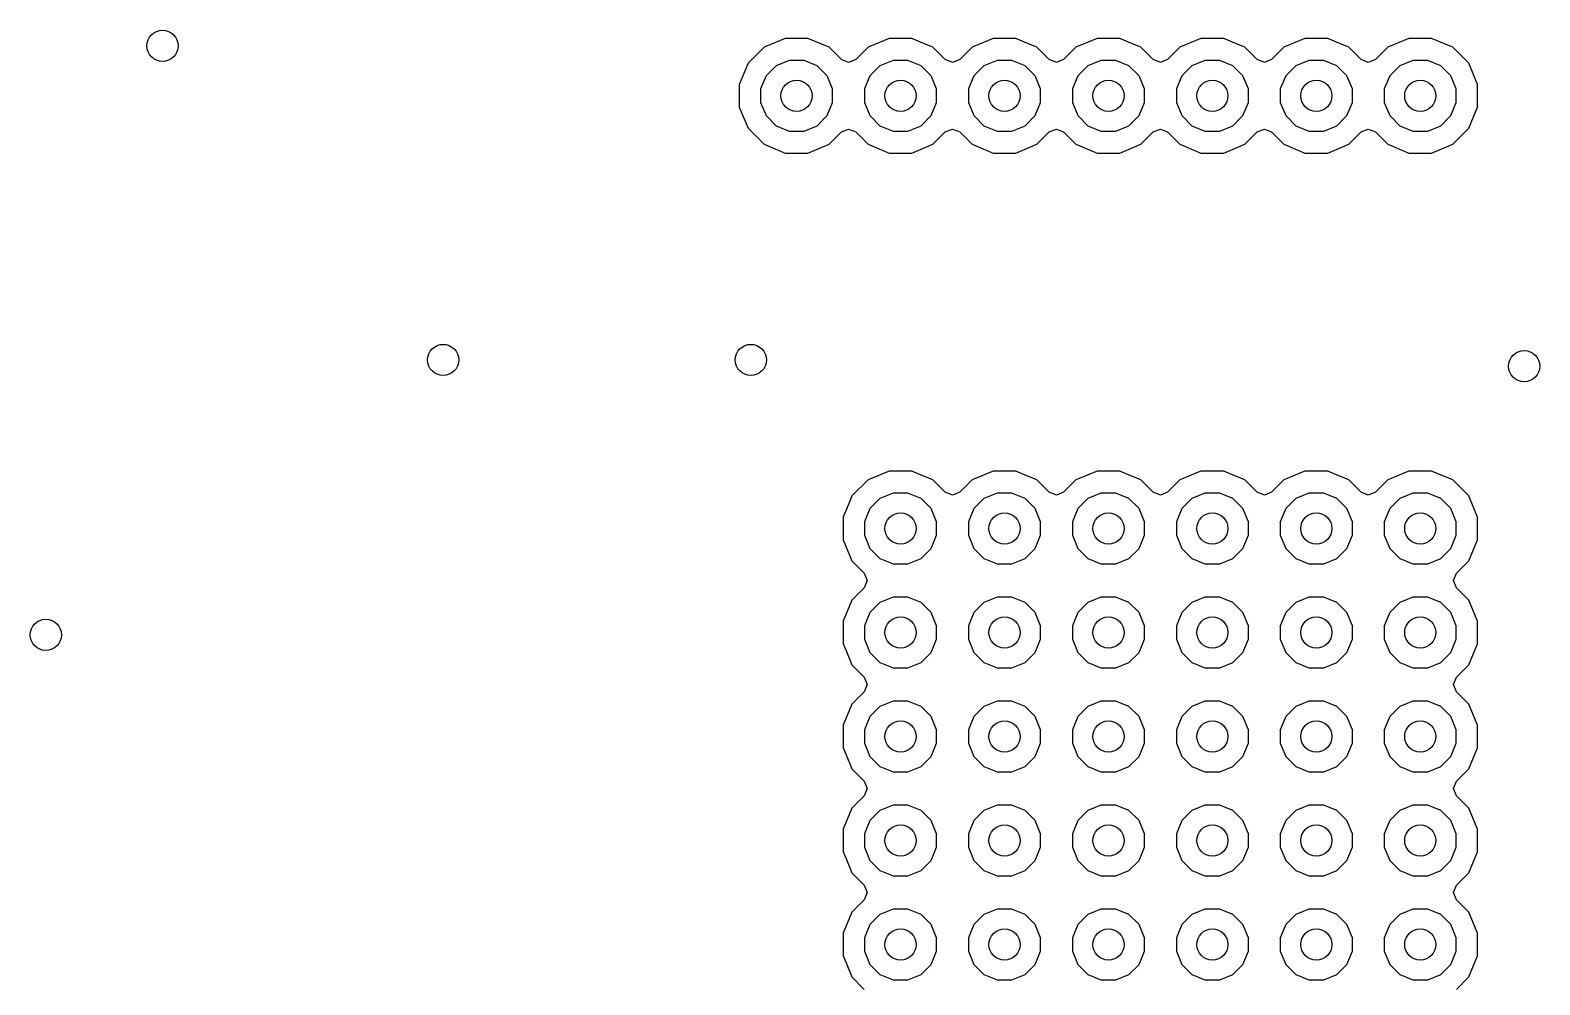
# Model space of a CAD drawing. Extents: x 114.9 to 199.6, y -137.1 to -76.7.
# Drawn here: x 127.2 to 134.46, y -110.86 to -106.27 of the extents above; entities that cross this region are included whole.
import ezdxf

# ---------------------------------------------------------------- set-up
doc = ezdxf.new("R2010")
doc.units = 0
doc.layers.add('BLACK', color=7, linetype='CONTINUOUS')

msp = doc.modelspace()

# ---------------------------------------------------------------- linework, layer by layer
at = {"layer": 'BLACK', "linetype": 'CONTINUOUS'}
for p, q in [((130.73394, -106.356444), (130.656444, -106.43394)), ((130.835198, -106.3145), (130.73394, -106.356444)), ((130.8352, -106.3145), (130.835198, -106.3145)), ((130.9448, -106.3145), (130.8352, -106.3145)), ((130.944801, -106.3145), (130.9448, -106.3145)), ((130.986744, -106.331874), (130.944801, -106.3145)), ((131.046058, -106.356443), (130.986744, -106.331874)), ((131.046059, -106.356444), (131.046058, -106.356443)), ((131.046061, -106.356445), (131.046059, -106.356444)), ((131.105352, -106.415736), (131.046061, -106.356445)), ((131.23394, -106.356444), (131.174648, -106.415736)), ((131.335198, -106.3145), (131.23394, -106.356444)), ((131.3352, -106.3145), (131.335198, -106.3145)), ((131.4448, -106.3145), (131.3352, -106.3145)), ((131.444801, -106.3145), (131.4448, -106.3145)), ((131.486744, -106.331874), (131.444801, -106.3145)), ((131.546058, -106.356443), (131.486744, -106.331874)), ((131.546059, -106.356444), (131.546058, -106.356443)), ((131.546061, -106.356445), (131.546059, -106.356444)), ((131.605352, -106.415736), (131.546061, -106.356445)), ((131.73394, -106.356444), (131.674648, -106.415736)), ((131.835198, -106.3145), (131.73394, -106.356444)), ((131.8352, -106.3145), (131.835198, -106.3145)), ((131.9448, -106.3145), (131.8352, -106.3145)), ((131.944801, -106.3145), (131.9448, -106.3145)), ((131.986744, -106.331874), (131.944801, -106.3145)), ((132.046058, -106.356443), (131.986744, -106.331874)), ((132.046059, -106.356444), (132.046058, -106.356443)), ((132.046061, -106.356445), (132.046059, -106.356444)), ((132.105352, -106.415736), (132.046061, -106.356445)), ((132.23394, -106.356444), (132.174648, -106.415736)), ((132.335198, -106.3145), (132.23394, -106.356444)), ((132.3352, -106.3145), (132.335198, -106.3145)), ((132.4448, -106.3145), (132.3352, -106.3145)), ((132.444801, -106.3145), (132.4448, -106.3145)), ((132.486744, -106.331874), (132.444801, -106.3145)), ((132.546058, -106.356443), (132.486744, -106.331874)), ((132.546059, -106.356444), (132.546058, -106.356443)), ((132.546061, -106.356445), (132.546059, -106.356444)), ((132.605352, -106.415736), (132.546061, -106.356445)), ((132.73394, -106.356444), (132.674648, -106.415736)), ((132.835198, -106.3145), (132.73394, -106.356444)), ((132.8352, -106.3145), (132.835198, -106.3145)), ((132.9448, -106.3145), (132.8352, -106.3145)), ((132.944801, -106.3145), (132.9448, -106.3145)), ((132.986744, -106.331874), (132.944801, -106.3145)), ((133.046058, -106.356443), (132.986744, -106.331874)), ((133.046059, -106.356444), (133.046058, -106.356443)), ((133.046061, -106.356445), (133.046059, -106.356444)), ((133.105352, -106.415736), (133.046061, -106.356445)), ((133.23394, -106.356444), (133.174648, -106.415736)), ((133.335198, -106.3145), (133.23394, -106.356444)), ((133.3352, -106.3145), (133.335198, -106.3145)), ((133.4448, -106.3145), (133.3352, -106.3145)), ((133.444801, -106.3145), (133.4448, -106.3145)), ((133.486744, -106.331874), (133.444801, -106.3145)), ((133.546058, -106.356443), (133.486744, -106.331874)), ((133.546059, -106.356444), (133.546058, -106.356443)), ((133.546061, -106.356445), (133.546059, -106.356444)), ((133.605352, -106.415736), (133.546061, -106.356445)), ((133.73394, -106.356444), (133.674648, -106.415736)), ((133.835198, -106.3145), (133.73394, -106.356444)), ((133.8352, -106.3145), (133.835198, -106.3145)), ((133.9448, -106.3145), (133.8352, -106.3145)), ((133.944801, -106.3145), (133.9448, -106.3145)), ((133.986744, -106.331874), (133.944801, -106.3145)), ((134.046058, -106.356443), (133.986744, -106.331874)), ((134.046059, -106.356444), (134.046058, -106.356443)), ((134.046061, -106.356445), (134.046059, -106.356444)), ((134.123555, -106.433939), (134.046061, -106.356445)), ((130.656444, -106.43394), (130.6145, -106.535198)), ((130.744493, -106.492775), (130.792775, -106.444493)), ((130.792775, -106.444493), (130.855859, -106.418363)), ((130.855859, -106.418363), (130.924141, -106.418363)), ((130.924141, -106.418363), (130.987225, -106.444493)), ((130.987225, -106.444493), (131.035507, -106.492775)), ((131.14, -106.430088), (131.105352, -106.415736)), ((131.174648, -106.415736), (131.14, -106.430088)), ((131.244493, -106.492775), (131.292775, -106.444493)), ((131.292775, -106.444493), (131.355859, -106.418363)), ((131.355859, -106.418363), (131.424141, -106.418363)), ((131.424141, -106.418363), (131.487225, -106.444493)), ((131.487225, -106.444493), (131.535507, -106.492775)), ((131.64, -106.430088), (131.605352, -106.415736)), ((131.674648, -106.415736), (131.64, -106.430088)), ((131.744493, -106.492775), (131.792775, -106.444493)), ((131.792775, -106.444493), (131.855859, -106.418363)), ((131.855859, -106.418363), (131.924141, -106.418363)), ((131.924141, -106.418363), (131.987225, -106.444493)), ((131.987225, -106.444493), (132.035507, -106.492775)), ((132.14, -106.430088), (132.105352, -106.415736)), ((132.174648, -106.415736), (132.14, -106.430088)), ((132.244493, -106.492775), (132.292775, -106.444493)), ((132.292775, -106.444493), (132.355859, -106.418363)), ((132.355859, -106.418363), (132.424141, -106.418363)), ((132.424141, -106.418363), (132.487225, -106.444493)), ((132.487225, -106.444493), (132.535507, -106.492775)), ((132.64, -106.430088), (132.605352, -106.415736)), ((132.674648, -106.415736), (132.64, -106.430088)), ((132.744493, -106.492775), (132.792775, -106.444493)), ((132.792775, -106.444493), (132.855859, -106.418363)), ((132.855859, -106.418363), (132.924141, -106.418363)), ((132.924141, -106.418363), (132.987225, -106.444493)), ((132.987225, -106.444493), (133.035507, -106.492775)), ((133.14, -106.430088), (133.105352, -106.415736)), ((133.174648, -106.415736), (133.14, -106.430088)), ((133.244493, -106.492775), (133.292775, -106.444493)), ((133.292775, -106.444493), (133.355859, -106.418363)), ((133.355859, -106.418363), (133.424141, -106.418363)), ((133.424141, -106.418363), (133.487225, -106.444493)), ((133.487225, -106.444493), (133.535507, -106.492775)), ((133.64, -106.430088), (133.605352, -106.415736)), ((133.674648, -106.415736), (133.64, -106.430088)), ((133.744493, -106.492775), (133.792775, -106.444493)), ((133.792775, -106.444493), (133.855859, -106.418363)), ((133.855859, -106.418363), (133.924141, -106.418363)), ((133.924141, -106.418363), (133.987225, -106.444493)), ((133.987225, -106.444493), (134.035507, -106.492775)), ((134.123555, -106.43394), (134.123555, -106.433939)), ((134.123557, -106.433942), (134.123555, -106.43394)), ((134.1655, -106.5352), (134.123557, -106.433942)), ((130.718363, -106.555859), (130.744493, -106.492775)), ((131.035507, -106.492775), (131.061637, -106.555859)), ((131.218363, -106.555859), (131.244493, -106.492775)), ((131.535507, -106.492775), (131.561637, -106.555859)), ((131.718363, -106.555859), (131.744493, -106.492775)), ((132.035507, -106.492775), (132.061637, -106.555859)), ((132.218363, -106.555859), (132.244493, -106.492775)), ((132.535507, -106.492775), (132.561637, -106.555859)), ((132.718363, -106.555859), (132.744493, -106.492775)), ((133.035507, -106.492775), (133.061637, -106.555859)), ((133.218363, -106.555859), (133.244493, -106.492775)), ((133.535507, -106.492775), (133.561637, -106.555859)), ((133.718363, -106.555859), (133.744493, -106.492775)), ((134.035507, -106.492775), (134.061637, -106.555859)), ((130.6145, -106.535198), (130.6145, -106.5352)), ((130.6145, -106.5352), (130.6145, -106.6448)), ((130.718363, -106.624141), (130.718363, -106.555859)), ((131.061637, -106.555859), (131.061637, -106.624141)), ((131.218363, -106.624141), (131.218363, -106.555859)), ((131.561637, -106.555859), (131.561637, -106.624141)), ((131.718363, -106.624141), (131.718363, -106.555859)), ((132.061637, -106.555859), (132.061637, -106.624141)), ((132.218363, -106.624141), (132.218363, -106.555859)), ((132.561637, -106.555859), (132.561637, -106.624141)), ((132.718363, -106.624141), (132.718363, -106.555859)), ((133.061637, -106.555859), (133.061637, -106.624141)), ((133.218363, -106.624141), (133.218363, -106.555859)), ((133.561637, -106.555859), (133.561637, -106.624141)), ((133.718363, -106.624141), (133.718363, -106.555859)), ((134.061637, -106.555859), (134.061637, -106.624141)), ((134.1655, -106.635198), (134.1655, -106.5352)), ((130.6145, -106.6448), (130.656443, -106.746058)), ((130.744493, -106.687225), (130.718363, -106.624141)), ((131.061637, -106.624141), (131.035507, -106.687225)), ((131.244493, -106.687225), (131.218363, -106.624141)), ((131.561637, -106.624141), (131.535507, -106.687225)), ((131.744493, -106.687225), (131.718363, -106.624141)), ((132.061637, -106.624141), (132.035507, -106.687225)), ((132.244493, -106.687225), (132.218363, -106.624141)), ((132.561637, -106.624141), (132.535507, -106.687225)), ((132.744493, -106.687225), (132.718363, -106.624141)), ((133.061637, -106.624141), (133.035507, -106.687225)), ((133.244493, -106.687225), (133.218363, -106.624141)), ((133.561637, -106.624141), (133.535507, -106.687225)), ((133.744493, -106.687225), (133.718363, -106.624141)), ((134.061637, -106.624141), (134.035507, -106.687225)), ((134.123557, -106.746058), (134.1655, -106.6448)), ((134.1655, -106.6448), (134.1655, -106.635198)), ((130.792775, -106.735507), (130.744493, -106.687225)), ((130.855859, -106.761637), (130.792775, -106.735507)), ((130.987225, -106.735507), (130.924141, -106.761637)), ((131.035507, -106.687225), (130.987225, -106.735507)), ((131.292775, -106.735507), (131.244493, -106.687225)), ((131.355859, -106.761637), (131.292775, -106.735507)), ((131.487225, -106.735507), (131.424141, -106.761637)), ((131.535507, -106.687225), (131.487225, -106.735507)), ((131.792775, -106.735507), (131.744493, -106.687225)), ((131.855859, -106.761637), (131.792775, -106.735507)), ((131.987225, -106.735507), (131.924141, -106.761637)), ((132.035507, -106.687225), (131.987225, -106.735507)), ((132.292775, -106.735507), (132.244493, -106.687225)), ((132.355859, -106.761637), (132.292775, -106.735507)), ((132.487225, -106.735507), (132.424141, -106.761637)), ((132.535507, -106.687225), (132.487225, -106.735507)), ((132.792775, -106.735507), (132.744493, -106.687225)), ((132.855859, -106.761637), (132.792775, -106.735507)), ((132.987225, -106.735507), (132.924141, -106.761637)), ((133.035507, -106.687225), (132.987225, -106.735507)), ((133.292775, -106.735507), (133.244493, -106.687225)), ((133.355859, -106.761637), (133.292775, -106.735507)), ((133.487225, -106.735507), (133.424141, -106.761637)), ((133.535507, -106.687225), (133.487225, -106.735507)), ((133.792775, -106.735507), (133.744493, -106.687225)), ((133.855859, -106.761637), (133.792775, -106.735507)), ((133.987225, -106.735507), (133.924141, -106.761637)), ((134.035507, -106.687225), (133.987225, -106.735507)), ((130.656443, -106.746058), (130.656444, -106.746059)), ((130.656444, -106.746059), (130.656445, -106.746061)), ((130.656445, -106.746061), (130.733939, -106.823555)), ((130.924141, -106.761637), (130.855859, -106.761637)), ((131.046061, -106.823555), (131.105352, -106.764264)), ((131.105352, -106.764264), (131.14, -106.749912)), ((131.14, -106.749912), (131.174648, -106.764264)), ((131.174648, -106.764264), (131.233939, -106.823555)), ((131.424141, -106.761637), (131.355859, -106.761637)), ((131.546061, -106.823555), (131.605352, -106.764264)), ((131.605352, -106.764264), (131.64, -106.749912)), ((131.64, -106.749912), (131.674648, -106.764264)), ((131.674648, -106.764264), (131.733939, -106.823555)), ((131.924141, -106.761637), (131.855859, -106.761637)), ((132.046061, -106.823555), (132.105352, -106.764264)), ((132.105352, -106.764264), (132.14, -106.749912)), ((132.14, -106.749912), (132.174648, -106.764264)), ((132.174648, -106.764264), (132.233939, -106.823555)), ((132.424141, -106.761637), (132.355859, -106.761637)), ((132.546061, -106.823555), (132.605352, -106.764264)), ((132.605352, -106.764264), (132.64, -106.749912)), ((132.64, -106.749912), (132.674648, -106.764264)), ((132.674648, -106.764264), (132.733939, -106.823555)), ((132.924141, -106.761637), (132.855859, -106.761637)), ((133.046061, -106.823555), (133.105352, -106.764264)), ((133.105352, -106.764264), (133.14, -106.749912)), ((133.14, -106.749912), (133.174648, -106.764264)), ((133.174648, -106.764264), (133.233939, -106.823555)), ((133.424141, -106.761637), (133.355859, -106.761637)), ((133.546061, -106.823555), (133.605352, -106.764264)), ((133.605352, -106.764264), (133.64, -106.749912)), ((133.64, -106.749912), (133.674648, -106.764264)), ((133.674648, -106.764264), (133.733939, -106.823555)), ((133.924141, -106.761637), (133.855859, -106.761637)), ((134.046061, -106.823555), (134.123555, -106.746061)), ((134.123555, -106.74606), (134.123557, -106.746058)), ((134.123555, -106.746061), (134.123555, -106.74606)), ((130.733939, -106.823555), (130.73394, -106.823555)), ((130.73394, -106.823555), (130.733942, -106.823557)), ((130.733942, -106.823557), (130.8352, -106.8655)), ((130.8352, -106.8655), (130.835202, -106.8655)), ((130.835202, -106.8655), (130.944798, -106.8655)), ((130.944798, -106.8655), (130.9448, -106.8655)), ((130.9448, -106.8655), (131.046058, -106.823557)), ((131.046058, -106.823557), (131.04606, -106.823555)), ((131.04606, -106.823555), (131.046061, -106.823555)), ((131.233939, -106.823555), (131.23394, -106.823555)), ((131.23394, -106.823555), (131.233942, -106.823557)), ((131.233942, -106.823557), (131.3352, -106.8655)), ((131.3352, -106.8655), (131.335202, -106.8655)), ((131.335202, -106.8655), (131.444798, -106.8655)), ((131.444798, -106.8655), (131.4448, -106.8655)), ((131.4448, -106.8655), (131.546058, -106.823557)), ((131.546058, -106.823557), (131.54606, -106.823555)), ((131.54606, -106.823555), (131.546061, -106.823555)), ((131.733939, -106.823555), (131.73394, -106.823555)), ((131.73394, -106.823555), (131.733942, -106.823557)), ((131.733942, -106.823557), (131.8352, -106.8655)), ((131.8352, -106.8655), (131.835202, -106.8655)), ((131.835202, -106.8655), (131.944798, -106.8655)), ((131.944798, -106.8655), (131.9448, -106.8655)), ((131.9448, -106.8655), (132.046058, -106.823557)), ((132.046058, -106.823557), (132.04606, -106.823555)), ((132.04606, -106.823555), (132.046061, -106.823555)), ((132.233939, -106.823555), (132.23394, -106.823555)), ((132.23394, -106.823555), (132.233942, -106.823557)), ((132.233942, -106.823557), (132.3352, -106.8655)), ((132.3352, -106.8655), (132.335202, -106.8655)), ((132.335202, -106.8655), (132.444798, -106.8655)), ((132.444798, -106.8655), (132.4448, -106.8655)), ((132.4448, -106.8655), (132.546058, -106.823557)), ((132.546058, -106.823557), (132.54606, -106.823555)), ((132.54606, -106.823555), (132.546061, -106.823555)), ((132.733939, -106.823555), (132.73394, -106.823555)), ((132.73394, -106.823555), (132.733942, -106.823557)), ((132.733942, -106.823557), (132.8352, -106.8655)), ((132.8352, -106.8655), (132.835202, -106.8655)), ((132.835202, -106.8655), (132.944798, -106.8655)), ((132.944798, -106.8655), (132.9448, -106.8655)), ((132.9448, -106.8655), (133.046058, -106.823557)), ((133.046058, -106.823557), (133.04606, -106.823555)), ((133.04606, -106.823555), (133.046061, -106.823555)), ((133.233939, -106.823555), (133.23394, -106.823555)), ((133.23394, -106.823555), (133.233942, -106.823557)), ((133.233942, -106.823557), (133.3352, -106.8655)), ((133.3352, -106.8655), (133.335202, -106.8655)), ((133.335202, -106.8655), (133.444798, -106.8655)), ((133.444798, -106.8655), (133.4448, -106.8655)), ((133.4448, -106.8655), (133.546058, -106.823557)), ((133.546058, -106.823557), (133.54606, -106.823555)), ((133.54606, -106.823555), (133.546061, -106.823555)), ((133.733939, -106.823555), (133.73394, -106.823555)), ((133.73394, -106.823555), (133.733942, -106.823557)), ((133.733942, -106.823557), (133.8352, -106.8655)), ((133.8352, -106.8655), (133.835202, -106.8655)), ((133.835202, -106.8655), (133.944798, -106.8655)), ((133.944798, -106.8655), (133.9448, -106.8655)), ((133.9448, -106.8655), (134.046058, -106.823557)), ((134.046058, -106.823557), (134.04606, -106.823555)), ((134.04606, -106.823555), (134.046061, -106.823555)), ((131.335198, -108.3945), (131.23394, -108.436444)), ((131.3352, -108.3945), (131.335198, -108.3945)), ((131.4448, -108.3945), (131.3352, -108.3945)), ((131.444801, -108.3945), (131.4448, -108.3945)), ((131.486744, -108.411874), (131.444801, -108.3945)), ((131.546058, -108.436443), (131.486744, -108.411874)), ((131.835198, -108.3945), (131.73394, -108.436444)), ((131.8352, -108.3945), (131.835198, -108.3945)), ((131.9448, -108.3945), (131.8352, -108.3945)), ((131.944801, -108.3945), (131.9448, -108.3945)), ((131.986744, -108.411874), (131.944801, -108.3945)), ((132.046058, -108.436443), (131.986744, -108.411874)), ((132.335198, -108.3945), (132.23394, -108.436444)), ((132.3352, -108.3945), (132.335198, -108.3945)), ((132.4448, -108.3945), (132.3352, -108.3945)), ((132.444801, -108.3945), (132.4448, -108.3945)), ((132.486744, -108.411874), (132.444801, -108.3945)), ((132.546058, -108.436443), (132.486744, -108.411874)), ((132.835198, -108.3945), (132.73394, -108.436444)), ((132.8352, -108.3945), (132.835198, -108.3945)), ((132.9448, -108.3945), (132.8352, -108.3945)), ((132.944801, -108.3945), (132.9448, -108.3945)), ((132.986744, -108.411874), (132.944801, -108.3945)), ((133.046058, -108.436443), (132.986744, -108.411874)), ((133.335198, -108.3945), (133.23394, -108.436444)), ((133.3352, -108.3945), (133.335198, -108.3945)), ((133.4448, -108.3945), (133.3352, -108.3945)), ((133.444801, -108.3945), (133.4448, -108.3945)), ((133.486744, -108.411874), (133.444801, -108.3945)), ((133.546058, -108.436443), (133.486744, -108.411874)), ((133.835198, -108.3945), (133.73394, -108.436444)), ((133.8352, -108.3945), (133.835198, -108.3945)), ((133.9448, -108.3945), (133.8352, -108.3945)), ((133.944801, -108.3945), (133.9448, -108.3945)), ((133.986744, -108.411874), (133.944801, -108.3945)), ((134.046058, -108.436443), (133.986744, -108.411874)), ((131.23394, -108.436444), (131.156444, -108.51394)), ((131.546059, -108.436444), (131.546058, -108.436443)), ((131.546061, -108.436445), (131.546059, -108.436444)), ((131.605352, -108.495736), (131.546061, -108.436445)), ((131.73394, -108.436444), (131.674648, -108.495736)), ((132.046059, -108.436444), (132.046058, -108.436443)), ((132.046061, -108.436445), (132.046059, -108.436444)), ((132.105352, -108.495736), (132.046061, -108.436445)), ((132.23394, -108.436444), (132.174648, -108.495736)), ((132.546059, -108.436444), (132.546058, -108.436443)), ((132.546061, -108.436445), (132.546059, -108.436444)), ((132.605352, -108.495736), (132.546061, -108.436445)), ((132.73394, -108.436444), (132.674648, -108.495736)), ((133.046059, -108.436444), (133.046058, -108.436443)), ((133.046061, -108.436445), (133.046059, -108.436444)), ((133.105352, -108.495736), (133.046061, -108.436445)), ((133.23394, -108.436444), (133.174648, -108.495736)), ((133.546059, -108.436444), (133.546058, -108.436443)), ((133.546061, -108.436445), (133.546059, -108.436444)), ((133.605352, -108.495736), (133.546061, -108.436445)), ((133.73394, -108.436444), (133.674648, -108.495736)), ((134.046059, -108.436444), (134.046058, -108.436443)), ((134.046061, -108.436445), (134.046059, -108.436444)), ((134.123555, -108.513939), (134.046061, -108.436445)), ((131.149248, -108.531312), (131.1145, -108.615198)), ((131.156443, -108.513942), (131.149248, -108.531312)), ((131.156444, -108.51394), (131.156443, -108.513941)), ((131.156443, -108.513941), (131.156443, -108.513942)), ((131.244493, -108.572775), (131.292775, -108.524493)), ((131.292775, -108.524493), (131.355859, -108.498363)), ((131.355859, -108.498363), (131.424141, -108.498363)), ((131.424141, -108.498363), (131.487225, -108.524493)), ((131.487225, -108.524493), (131.535507, -108.572775)), ((131.64, -108.510088), (131.605352, -108.495736)), ((131.674648, -108.495736), (131.64, -108.510088)), ((131.744493, -108.572775), (131.792775, -108.524493)), ((131.792775, -108.524493), (131.855859, -108.498363)), ((131.855859, -108.498363), (131.924141, -108.498363)), ((131.924141, -108.498363), (131.987225, -108.524493)), ((131.987225, -108.524493), (132.035507, -108.572775)), ((132.14, -108.510088), (132.105352, -108.495736)), ((132.174648, -108.495736), (132.14, -108.510088)), ((132.244493, -108.572775), (132.292775, -108.524493)), ((132.292775, -108.524493), (132.355859, -108.498363)), ((132.355859, -108.498363), (132.424141, -108.498363)), ((132.424141, -108.498363), (132.487225, -108.524493)), ((132.487225, -108.524493), (132.535507, -108.572775)), ((132.64, -108.510088), (132.605352, -108.495736)), ((132.674648, -108.495736), (132.64, -108.510088)), ((132.744493, -108.572775), (132.792775, -108.524493)), ((132.792775, -108.524493), (132.855859, -108.498363)), ((132.855859, -108.498363), (132.924141, -108.498363)), ((132.924141, -108.498363), (132.987225, -108.524493)), ((132.987225, -108.524493), (133.035507, -108.572775)), ((133.14, -108.510088), (133.105352, -108.495736)), ((133.174648, -108.495736), (133.14, -108.510088)), ((133.244493, -108.572775), (133.292775, -108.524493)), ((133.292775, -108.524493), (133.355859, -108.498363)), ((133.355859, -108.498363), (133.424141, -108.498363)), ((133.424141, -108.498363), (133.487225, -108.524493)), ((133.487225, -108.524493), (133.535507, -108.572775)), ((133.64, -108.510088), (133.605352, -108.495736)), ((133.674648, -108.495736), (133.64, -108.510088)), ((133.744493, -108.572775), (133.792775, -108.524493)), ((133.792775, -108.524493), (133.855859, -108.498363)), ((133.855859, -108.498363), (133.924141, -108.498363)), ((133.924141, -108.498363), (133.987225, -108.524493)), ((133.987225, -108.524493), (134.035507, -108.572775)), ((134.123555, -108.51394), (134.123555, -108.513939)), ((134.123557, -108.513942), (134.123555, -108.51394)), ((134.1655, -108.6152), (134.123557, -108.513942)), ((131.1145, -108.615198), (131.1145, -108.6152)), ((131.1145, -108.6152), (131.1145, -108.7248)), ((131.218363, -108.635859), (131.244493, -108.572775)), ((131.535507, -108.572775), (131.561637, -108.635859)), ((131.718363, -108.635859), (131.744493, -108.572775)), ((132.035507, -108.572775), (132.061637, -108.635859)), ((132.218363, -108.635859), (132.244493, -108.572775)), ((132.535507, -108.572775), (132.561637, -108.635859)), ((132.718363, -108.635859), (132.744493, -108.572775)), ((133.035507, -108.572775), (133.061637, -108.635859)), ((133.218363, -108.635859), (133.244493, -108.572775)), ((133.535507, -108.572775), (133.561637, -108.635859)), ((133.718363, -108.635859), (133.744493, -108.572775)), ((134.035507, -108.572775), (134.061637, -108.635859)), ((134.1655, -108.655198), (134.1655, -108.6152)), ((131.218363, -108.704141), (131.218363, -108.635859)), ((131.244493, -108.767225), (131.218363, -108.704141)), ((131.561637, -108.704141), (131.535507, -108.767225)), ((131.561637, -108.635859), (131.561637, -108.704141)), ((131.718363, -108.704141), (131.718363, -108.635859)), ((131.744493, -108.767225), (131.718363, -108.704141)), ((132.061637, -108.704141), (132.035507, -108.767225)), ((132.061637, -108.635859), (132.061637, -108.704141)), ((132.218363, -108.704141), (132.218363, -108.635859)), ((132.244493, -108.767225), (132.218363, -108.704141)), ((132.561637, -108.704141), (132.535507, -108.767225)), ((132.561637, -108.635859), (132.561637, -108.704141)), ((132.718363, -108.704141), (132.718363, -108.635859)), ((132.744493, -108.767225), (132.718363, -108.704141)), ((133.061637, -108.704141), (133.035507, -108.767225)), ((133.061637, -108.635859), (133.061637, -108.704141)), ((133.218363, -108.704141), (133.218363, -108.635859)), ((133.244493, -108.767225), (133.218363, -108.704141)), ((133.561637, -108.704141), (133.535507, -108.767225)), ((133.561637, -108.635859), (133.561637, -108.704141)), ((133.718363, -108.704141), (133.718363, -108.635859)), ((133.744493, -108.767225), (133.718363, -108.704141)), ((134.061637, -108.704141), (134.035507, -108.767225)), ((134.061637, -108.635859), (134.061637, -108.704141)), ((134.1655, -108.7248), (134.1655, -108.655198)), ((131.1145, -108.7248), (131.156443, -108.826058)), ((131.292775, -108.815507), (131.244493, -108.767225)), ((131.535507, -108.767225), (131.487225, -108.815507)), ((131.792775, -108.815507), (131.744493, -108.767225)), ((132.035507, -108.767225), (131.987225, -108.815507)), ((132.292775, -108.815507), (132.244493, -108.767225)), ((132.535507, -108.767225), (132.487225, -108.815507)), ((132.792775, -108.815507), (132.744493, -108.767225)), ((133.035507, -108.767225), (132.987225, -108.815507)), ((133.292775, -108.815507), (133.244493, -108.767225)), ((133.535507, -108.767225), (133.487225, -108.815507)), ((133.792775, -108.815507), (133.744493, -108.767225)), ((134.035507, -108.767225), (133.987225, -108.815507)), ((134.123557, -108.826058), (134.1655, -108.7248)), ((131.156443, -108.826058), (131.156444, -108.826059)), ((131.156444, -108.826059), (131.156445, -108.826061)), ((131.156445, -108.826061), (131.215736, -108.885352)), ((131.355859, -108.841637), (131.292775, -108.815507)), ((131.424141, -108.841637), (131.355859, -108.841637)), ((131.487225, -108.815507), (131.424141, -108.841637)), ((131.855859, -108.841637), (131.792775, -108.815507)), ((131.924141, -108.841637), (131.855859, -108.841637)), ((131.987225, -108.815507), (131.924141, -108.841637)), ((132.355859, -108.841637), (132.292775, -108.815507)), ((132.424141, -108.841637), (132.355859, -108.841637)), ((132.487225, -108.815507), (132.424141, -108.841637)), ((132.855859, -108.841637), (132.792775, -108.815507)), ((132.924141, -108.841637), (132.855859, -108.841637)), ((132.987225, -108.815507), (132.924141, -108.841637)), ((133.355859, -108.841637), (133.292775, -108.815507)), ((133.424141, -108.841637), (133.355859, -108.841637)), ((133.487225, -108.815507), (133.424141, -108.841637)), ((133.855859, -108.841637), (133.792775, -108.815507)), ((133.924141, -108.841637), (133.855859, -108.841637)), ((133.987225, -108.815507), (133.924141, -108.841637)), ((134.064264, -108.885352), (134.123555, -108.826061)), ((134.123555, -108.82606), (134.123557, -108.826058)), ((134.123555, -108.826061), (134.123555, -108.82606)), ((131.215736, -108.885352), (131.230088, -108.92)), ((131.230088, -108.92), (131.215736, -108.954648)), ((134.049912, -108.92), (134.064264, -108.885352)), ((134.064264, -108.954648), (134.049912, -108.92)), ((131.215736, -108.954648), (131.156444, -109.01394)), ((134.123555, -109.013939), (134.064264, -108.954648)), ((131.156444, -109.01394), (131.1145, -109.115198)), ((131.244493, -109.072775), (131.292775, -109.024493)), ((131.292775, -109.024493), (131.355859, -108.998363)), ((131.355859, -108.998363), (131.424141, -108.998363)), ((131.424141, -108.998363), (131.487225, -109.024493)), ((131.487225, -109.024493), (131.535507, -109.072775)), ((131.744493, -109.072775), (131.792775, -109.024493)), ((131.792775, -109.024493), (131.855859, -108.998363)), ((131.855859, -108.998363), (131.924141, -108.998363)), ((131.924141, -108.998363), (131.987225, -109.024493)), ((131.987225, -109.024493), (132.035507, -109.072775)), ((132.244493, -109.072775), (132.292775, -109.024493)), ((132.292775, -109.024493), (132.355859, -108.998363)), ((132.355859, -108.998363), (132.424141, -108.998363)), ((132.424141, -108.998363), (132.487225, -109.024493)), ((132.487225, -109.024493), (132.535507, -109.072775)), ((132.744493, -109.072775), (132.792775, -109.024493)), ((132.792775, -109.024493), (132.855859, -108.998363)), ((132.855859, -108.998363), (132.924141, -108.998363)), ((132.924141, -108.998363), (132.987225, -109.024493)), ((132.987225, -109.024493), (133.035507, -109.072775)), ((133.244493, -109.072775), (133.292775, -109.024493)), ((133.292775, -109.024493), (133.355859, -108.998363)), ((133.355859, -108.998363), (133.424141, -108.998363)), ((133.424141, -108.998363), (133.487225, -109.024493)), ((133.487225, -109.024493), (133.535507, -109.072775)), ((133.744493, -109.072775), (133.792775, -109.024493)), ((133.792775, -109.024493), (133.855859, -108.998363)), ((133.855859, -108.998363), (133.924141, -108.998363)), ((133.924141, -108.998363), (133.987225, -109.024493)), ((133.987225, -109.024493), (134.035507, -109.072775)), ((134.123555, -109.01394), (134.123555, -109.013939)), ((134.123557, -109.013942), (134.123555, -109.01394)), ((134.165499, -109.115198), (134.123557, -109.013942)), ((131.1145, -109.115198), (131.1145, -109.224801)), ((131.218363, -109.135859), (131.244493, -109.072775)), ((131.218363, -109.204141), (131.218363, -109.135859)), ((131.535507, -109.072775), (131.561637, -109.135859)), ((131.561637, -109.135859), (131.561637, -109.204141)), ((131.718363, -109.135859), (131.744493, -109.072775)), ((131.718363, -109.204141), (131.718363, -109.135859)), ((132.035507, -109.072775), (132.061637, -109.135859)), ((132.061637, -109.135859), (132.061637, -109.204141)), ((132.218363, -109.135859), (132.244493, -109.072775)), ((132.218363, -109.204141), (132.218363, -109.135859)), ((132.535507, -109.072775), (132.561637, -109.135859)), ((132.561637, -109.135859), (132.561637, -109.204141)), ((132.718363, -109.135859), (132.744493, -109.072775)), ((132.718363, -109.204141), (132.718363, -109.135859)), ((133.035507, -109.072775), (133.061637, -109.135859)), ((133.061637, -109.135859), (133.061637, -109.204141)), ((133.218363, -109.135859), (133.244493, -109.072775)), ((133.218363, -109.204141), (133.218363, -109.135859)), ((133.535507, -109.072775), (133.561637, -109.135859)), ((133.561637, -109.135859), (133.561637, -109.204141)), ((133.718363, -109.135859), (133.744493, -109.072775)), ((133.718363, -109.204141), (133.718363, -109.135859)), ((134.035507, -109.072775), (134.061637, -109.135859)), ((134.061637, -109.135859), (134.061637, -109.204141)), ((134.1655, -109.1152), (134.165499, -109.115198)), ((134.1655, -109.2248), (134.1655, -109.1152)), ((131.244493, -109.267225), (131.218363, -109.204141)), ((131.561637, -109.204141), (131.535507, -109.267225)), ((131.744493, -109.267225), (131.718363, -109.204141)), ((132.061637, -109.204141), (132.035507, -109.267225)), ((132.244493, -109.267225), (132.218363, -109.204141)), ((132.561637, -109.204141), (132.535507, -109.267225)), ((132.744493, -109.267225), (132.718363, -109.204141)), ((133.061637, -109.204141), (133.035507, -109.267225)), ((133.244493, -109.267225), (133.218363, -109.204141)), ((133.561637, -109.204141), (133.535507, -109.267225)), ((133.744493, -109.267225), (133.718363, -109.204141)), ((134.061637, -109.204141), (134.035507, -109.267225)), ((131.1145, -109.224801), (131.126276, -109.25323)), ((131.126276, -109.25323), (131.156443, -109.326058)), ((131.292775, -109.315507), (131.244493, -109.267225)), ((131.535507, -109.267225), (131.487225, -109.315507)), ((131.792775, -109.315507), (131.744493, -109.267225)), ((132.035507, -109.267225), (131.987225, -109.315507)), ((132.292775, -109.315507), (132.244493, -109.267225)), ((132.535507, -109.267225), (132.487225, -109.315507)), ((132.792775, -109.315507), (132.744493, -109.267225)), ((133.035507, -109.267225), (132.987225, -109.315507)), ((133.292775, -109.315507), (133.244493, -109.267225)), ((133.535507, -109.267225), (133.487225, -109.315507)), ((133.792775, -109.315507), (133.744493, -109.267225)), ((134.035507, -109.267225), (133.987225, -109.315507)), ((134.123557, -109.326058), (134.1655, -109.2248)), ((131.156443, -109.326058), (131.156444, -109.326059)), ((131.156444, -109.326059), (131.156445, -109.326061)), ((131.156445, -109.326061), (131.215736, -109.385352)), ((131.355859, -109.341637), (131.292775, -109.315507)), ((131.424141, -109.341637), (131.355859, -109.341637)), ((131.487225, -109.315507), (131.424141, -109.341637)), ((131.855859, -109.341637), (131.792775, -109.315507)), ((131.924141, -109.341637), (131.855859, -109.341637)), ((131.987225, -109.315507), (131.924141, -109.341637)), ((132.355859, -109.341637), (132.292775, -109.315507)), ((132.424141, -109.341637), (132.355859, -109.341637)), ((132.487225, -109.315507), (132.424141, -109.341637)), ((132.855859, -109.341637), (132.792775, -109.315507)), ((132.924141, -109.341637), (132.855859, -109.341637)), ((132.987225, -109.315507), (132.924141, -109.341637)), ((133.355859, -109.341637), (133.292775, -109.315507)), ((133.424141, -109.341637), (133.355859, -109.341637)), ((133.487225, -109.315507), (133.424141, -109.341637)), ((133.855859, -109.341637), (133.792775, -109.315507)), ((133.924141, -109.341637), (133.855859, -109.341637)), ((133.987225, -109.315507), (133.924141, -109.341637)), ((134.064264, -109.385352), (134.123555, -109.326061)), ((134.123555, -109.32606), (134.123557, -109.326058)), ((134.123555, -109.326061), (134.123555, -109.32606)), ((131.215736, -109.385352), (131.230088, -109.42)), ((131.230088, -109.42), (131.215736, -109.454648)), ((134.049912, -109.42), (134.064264, -109.385352)), ((134.064264, -109.454648), (134.049912, -109.42)), ((131.215736, -109.454648), (131.156444, -109.51394)), ((131.292775, -109.524493), (131.355859, -109.498363)), ((131.355859, -109.498363), (131.424141, -109.498363)), ((131.424141, -109.498363), (131.487225, -109.524493)), ((131.792775, -109.524493), (131.855859, -109.498363)), ((131.855859, -109.498363), (131.924141, -109.498363)), ((131.924141, -109.498363), (131.987225, -109.524493)), ((132.292775, -109.524493), (132.355859, -109.498363)), ((132.355859, -109.498363), (132.424141, -109.498363)), ((132.424141, -109.498363), (132.487225, -109.524493)), ((132.792775, -109.524493), (132.855859, -109.498363)), ((132.855859, -109.498363), (132.924141, -109.498363)), ((132.924141, -109.498363), (132.987225, -109.524493)), ((133.292775, -109.524493), (133.355859, -109.498363)), ((133.355859, -109.498363), (133.424141, -109.498363)), ((133.424141, -109.498363), (133.487225, -109.524493)), ((133.792775, -109.524493), (133.855859, -109.498363)), ((133.855859, -109.498363), (133.924141, -109.498363)), ((133.924141, -109.498363), (133.987225, -109.524493)), ((134.123555, -109.513939), (134.064264, -109.454648)), ((131.156444, -109.51394), (131.1145, -109.615198)), ((131.218363, -109.635859), (131.244493, -109.572775)), ((131.244493, -109.572775), (131.292775, -109.524493)), ((131.487225, -109.524493), (131.535507, -109.572775)), ((131.535507, -109.572775), (131.561637, -109.635859)), ((131.718363, -109.635859), (131.744493, -109.572775)), ((131.744493, -109.572775), (131.792775, -109.524493)), ((131.987225, -109.524493), (132.035507, -109.572775)), ((132.035507, -109.572775), (132.061637, -109.635859)), ((132.218363, -109.635859), (132.244493, -109.572775)), ((132.244493, -109.572775), (132.292775, -109.524493)), ((132.487225, -109.524493), (132.535507, -109.572775)), ((132.535507, -109.572775), (132.561637, -109.635859)), ((132.718363, -109.635859), (132.744493, -109.572775)), ((132.744493, -109.572775), (132.792775, -109.524493)), ((132.987225, -109.524493), (133.035507, -109.572775)), ((133.035507, -109.572775), (133.061637, -109.635859)), ((133.218363, -109.635859), (133.244493, -109.572775)), ((133.244493, -109.572775), (133.292775, -109.524493)), ((133.487225, -109.524493), (133.535507, -109.572775)), ((133.535507, -109.572775), (133.561637, -109.635859)), ((133.718363, -109.635859), (133.744493, -109.572775)), ((133.744493, -109.572775), (133.792775, -109.524493)), ((133.987225, -109.524493), (134.035507, -109.572775)), ((134.035507, -109.572775), (134.061637, -109.635859)), ((134.123555, -109.51394), (134.123555, -109.513939)), ((134.123557, -109.513942), (134.123555, -109.51394)), ((134.1655, -109.6152), (134.123557, -109.513942)), ((131.1145, -109.615198), (131.1145, -109.724801)), ((131.218363, -109.704141), (131.218363, -109.635859)), ((131.561637, -109.635859), (131.561637, -109.704141)), ((131.718363, -109.704141), (131.718363, -109.635859)), ((132.061637, -109.635859), (132.061637, -109.704141)), ((132.218363, -109.704141), (132.218363, -109.635859)), ((132.561637, -109.635859), (132.561637, -109.704141)), ((132.718363, -109.704141), (132.718363, -109.635859)), ((133.061637, -109.635859), (133.061637, -109.704141)), ((133.218363, -109.704141), (133.218363, -109.635859)), ((133.561637, -109.635859), (133.561637, -109.704141)), ((133.718363, -109.704141), (133.718363, -109.635859)), ((134.061637, -109.635859), (134.061637, -109.704141)), ((134.1655, -109.635198), (134.1655, -109.6152)), ((134.1655, -109.7248), (134.1655, -109.635198)), ((131.244493, -109.767225), (131.218363, -109.704141)), ((131.561637, -109.704141), (131.535507, -109.767225)), ((131.744493, -109.767225), (131.718363, -109.704141)), ((132.061637, -109.704141), (132.035507, -109.767225)), ((132.244493, -109.767225), (132.218363, -109.704141)), ((132.561637, -109.704141), (132.535507, -109.767225)), ((132.744493, -109.767225), (132.718363, -109.704141)), ((133.061637, -109.704141), (133.035507, -109.767225)), ((133.244493, -109.767225), (133.218363, -109.704141)), ((133.561637, -109.704141), (133.535507, -109.767225)), ((133.744493, -109.767225), (133.718363, -109.704141)), ((134.061637, -109.704141), (134.035507, -109.767225)), ((131.1145, -109.724801), (131.128538, -109.758691)), ((131.128538, -109.758691), (131.156443, -109.826058)), ((131.292775, -109.815507), (131.244493, -109.767225)), ((131.535507, -109.767225), (131.487225, -109.815507)), ((131.792775, -109.815507), (131.744493, -109.767225)), ((132.035507, -109.767225), (131.987225, -109.815507)), ((132.292775, -109.815507), (132.244493, -109.767225)), ((132.535507, -109.767225), (132.487225, -109.815507)), ((132.792775, -109.815507), (132.744493, -109.767225)), ((133.035507, -109.767225), (132.987225, -109.815507)), ((133.292775, -109.815507), (133.244493, -109.767225)), ((133.535507, -109.767225), (133.487225, -109.815507)), ((133.792775, -109.815507), (133.744493, -109.767225)), ((134.035507, -109.767225), (133.987225, -109.815507)), ((134.123557, -109.826058), (134.1655, -109.7248)), ((131.156443, -109.826058), (131.156444, -109.826059)), ((131.156444, -109.826059), (131.156445, -109.826061)), ((131.156445, -109.826061), (131.215736, -109.885352)), ((131.355859, -109.841637), (131.292775, -109.815507)), ((131.424141, -109.841637), (131.355859, -109.841637)), ((131.487225, -109.815507), (131.424141, -109.841637)), ((131.855859, -109.841637), (131.792775, -109.815507)), ((131.924141, -109.841637), (131.855859, -109.841637)), ((131.987225, -109.815507), (131.924141, -109.841637)), ((132.355859, -109.841637), (132.292775, -109.815507)), ((132.424141, -109.841637), (132.355859, -109.841637)), ((132.487225, -109.815507), (132.424141, -109.841637)), ((132.855859, -109.841637), (132.792775, -109.815507)), ((132.924141, -109.841637), (132.855859, -109.841637)), ((132.987225, -109.815507), (132.924141, -109.841637)), ((133.355859, -109.841637), (133.292775, -109.815507)), ((133.424141, -109.841637), (133.355859, -109.841637)), ((133.487225, -109.815507), (133.424141, -109.841637)), ((133.855859, -109.841637), (133.792775, -109.815507)), ((133.924141, -109.841637), (133.855859, -109.841637)), ((133.987225, -109.815507), (133.924141, -109.841637)), ((134.064264, -109.885352), (134.123555, -109.826061)), ((134.123555, -109.82606), (134.123557, -109.826058)), ((134.123555, -109.826061), (134.123555, -109.82606)), ((131.215736, -109.885352), (131.230088, -109.92)), ((131.230088, -109.92), (131.215736, -109.954648)), ((134.049912, -109.92), (134.064264, -109.885352)), ((134.064264, -109.954648), (134.049912, -109.92)), ((131.215736, -109.954648), (131.156444, -110.01394)), ((131.292775, -110.024493), (131.355859, -109.998363)), ((131.355859, -109.998363), (131.424141, -109.998363)), ((131.424141, -109.998363), (131.487225, -110.024493)), ((131.792775, -110.024493), (131.855859, -109.998363)), ((131.855859, -109.998363), (131.924141, -109.998363)), ((131.924141, -109.998363), (131.987225, -110.024493)), ((132.292775, -110.024493), (132.355859, -109.998363)), ((132.355859, -109.998363), (132.424141, -109.998363)), ((132.424141, -109.998363), (132.487225, -110.024493)), ((132.792775, -110.024493), (132.855859, -109.998363)), ((132.855859, -109.998363), (132.924141, -109.998363)), ((132.924141, -109.998363), (132.987225, -110.024493)), ((133.292775, -110.024493), (133.355859, -109.998363)), ((133.355859, -109.998363), (133.424141, -109.998363)), ((133.424141, -109.998363), (133.487225, -110.024493)), ((133.792775, -110.024493), (133.855859, -109.998363)), ((133.855859, -109.998363), (133.924141, -109.998363)), ((133.924141, -109.998363), (133.987225, -110.024493)), ((134.123555, -110.013939), (134.064264, -109.954648)), ((131.156444, -110.01394), (131.1145, -110.115198)), ((131.218363, -110.135859), (131.244493, -110.072775)), ((131.244493, -110.072775), (131.292775, -110.024493)), ((131.487225, -110.024493), (131.535507, -110.072775)), ((131.535507, -110.072775), (131.561637, -110.135859)), ((131.718363, -110.135859), (131.744493, -110.072775)), ((131.744493, -110.072775), (131.792775, -110.024493)), ((131.987225, -110.024493), (132.035507, -110.072775)), ((132.035507, -110.072775), (132.061637, -110.135859)), ((132.218363, -110.135859), (132.244493, -110.072775)), ((132.244493, -110.072775), (132.292775, -110.024493)), ((132.487225, -110.024493), (132.535507, -110.072775)), ((132.535507, -110.072775), (132.561637, -110.135859)), ((132.718363, -110.135859), (132.744493, -110.072775)), ((132.744493, -110.072775), (132.792775, -110.024493)), ((132.987225, -110.024493), (133.035507, -110.072775)), ((133.035507, -110.072775), (133.061637, -110.135859)), ((133.218363, -110.135859), (133.244493, -110.072775)), ((133.244493, -110.072775), (133.292775, -110.024493)), ((133.487225, -110.024493), (133.535507, -110.072775)), ((133.535507, -110.072775), (133.561637, -110.135859)), ((133.718363, -110.135859), (133.744493, -110.072775)), ((133.744493, -110.072775), (133.792775, -110.024493)), ((133.987225, -110.024493), (134.035507, -110.072775)), ((134.035507, -110.072775), (134.061637, -110.135859)), ((134.123555, -110.01394), (134.123555, -110.013939)), ((134.123557, -110.013942), (134.123555, -110.01394)), ((134.1655, -110.1152), (134.123557, -110.013942)), ((131.1145, -110.115198), (131.1145, -110.224801)), ((131.218363, -110.204141), (131.218363, -110.135859)), ((131.561637, -110.135859), (131.561637, -110.204141)), ((131.718363, -110.204141), (131.718363, -110.135859)), ((132.061637, -110.135859), (132.061637, -110.204141)), ((132.218363, -110.204141), (132.218363, -110.135859)), ((132.561637, -110.135859), (132.561637, -110.204141)), ((132.718363, -110.204141), (132.718363, -110.135859)), ((133.061637, -110.135859), (133.061637, -110.204141)), ((133.218363, -110.204141), (133.218363, -110.135859)), ((133.561637, -110.135859), (133.561637, -110.204141)), ((133.718363, -110.204141), (133.718363, -110.135859)), ((134.061637, -110.135859), (134.061637, -110.204141)), ((134.1655, -110.2248), (134.1655, -110.1152)), ((131.1145, -110.224801), (131.126304, -110.253297)), ((131.244493, -110.267225), (131.218363, -110.204141)), ((131.561637, -110.204141), (131.535507, -110.267225)), ((131.744493, -110.267225), (131.718363, -110.204141)), ((132.061637, -110.204141), (132.035507, -110.267225)), ((132.244493, -110.267225), (132.218363, -110.204141)), ((132.561637, -110.204141), (132.535507, -110.267225)), ((132.744493, -110.267225), (132.718363, -110.204141)), ((133.061637, -110.204141), (133.035507, -110.267225)), ((133.244493, -110.267225), (133.218363, -110.204141)), ((133.561637, -110.204141), (133.535507, -110.267225)), ((133.744493, -110.267225), (133.718363, -110.204141)), ((134.061637, -110.204141), (134.035507, -110.267225)), ((134.123557, -110.326058), (134.1655, -110.2248)), ((131.126304, -110.253297), (131.156443, -110.326058)), ((131.292775, -110.315507), (131.244493, -110.267225)), ((131.535507, -110.267225), (131.487225, -110.315507)), ((131.792775, -110.315507), (131.744493, -110.267225)), ((132.035507, -110.267225), (131.987225, -110.315507)), ((132.292775, -110.315507), (132.244493, -110.267225)), ((132.535507, -110.267225), (132.487225, -110.315507)), ((132.792775, -110.315507), (132.744493, -110.267225)), ((133.035507, -110.267225), (132.987225, -110.315507)), ((133.292775, -110.315507), (133.244493, -110.267225)), ((133.535507, -110.267225), (133.487225, -110.315507)), ((133.792775, -110.315507), (133.744493, -110.267225)), ((134.035507, -110.267225), (133.987225, -110.315507)), ((131.156443, -110.326058), (131.156444, -110.326059)), ((131.156444, -110.326059), (131.156445, -110.326061)), ((131.156445, -110.326061), (131.215736, -110.385352)), ((131.355859, -110.341637), (131.292775, -110.315507)), ((131.424141, -110.341637), (131.355859, -110.341637)), ((131.487225, -110.315507), (131.424141, -110.341637)), ((131.855859, -110.341637), (131.792775, -110.315507)), ((131.924141, -110.341637), (131.855859, -110.341637)), ((131.987225, -110.315507), (131.924141, -110.341637)), ((132.355859, -110.341637), (132.292775, -110.315507)), ((132.424141, -110.341637), (132.355859, -110.341637)), ((132.487225, -110.315507), (132.424141, -110.341637)), ((132.855859, -110.341637), (132.792775, -110.315507)), ((132.924141, -110.341637), (132.855859, -110.341637)), ((132.987225, -110.315507), (132.924141, -110.341637)), ((133.355859, -110.341637), (133.292775, -110.315507)), ((133.424141, -110.341637), (133.355859, -110.341637)), ((133.487225, -110.315507), (133.424141, -110.341637)), ((133.855859, -110.341637), (133.792775, -110.315507)), ((133.924141, -110.341637), (133.855859, -110.341637)), ((133.987225, -110.315507), (133.924141, -110.341637)), ((134.064264, -110.385352), (134.116021, -110.333595)), ((134.116021, -110.333595), (134.123555, -110.326061)), ((134.123555, -110.326059), (134.123557, -110.326058)), ((134.123555, -110.326061), (134.123555, -110.326059)), ((131.215736, -110.385352), (131.230088, -110.42)), ((131.230088, -110.42), (131.215736, -110.454648)), ((134.049912, -110.42), (134.064264, -110.385352)), ((134.064264, -110.454648), (134.049912, -110.42)), ((131.156444, -110.51394), (131.1145, -110.615198)), ((131.215736, -110.454648), (131.156444, -110.51394)), ((131.292775, -110.524493), (131.355859, -110.498363)), ((131.355859, -110.498363), (131.424141, -110.498363)), ((131.424141, -110.498363), (131.487225, -110.524493)), ((131.792775, -110.524493), (131.855859, -110.498363)), ((131.855859, -110.498363), (131.924141, -110.498363)), ((131.924141, -110.498363), (131.987225, -110.524493)), ((132.292775, -110.524493), (132.355859, -110.498363)), ((132.355859, -110.498363), (132.424141, -110.498363)), ((132.424141, -110.498363), (132.487225, -110.524493)), ((132.792775, -110.524493), (132.855859, -110.498363)), ((132.855859, -110.498363), (132.924141, -110.498363)), ((132.924141, -110.498363), (132.987225, -110.524493)), ((133.292775, -110.524493), (133.355859, -110.498363)), ((133.355859, -110.498363), (133.424141, -110.498363)), ((133.424141, -110.498363), (133.487225, -110.524493)), ((133.792775, -110.524493), (133.855859, -110.498363)), ((133.855859, -110.498363), (133.924141, -110.498363)), ((133.924141, -110.498363), (133.987225, -110.524493)), ((134.123555, -110.513939), (134.064264, -110.454648)), ((134.123555, -110.51394), (134.123555, -110.513939)), ((134.123557, -110.513942), (134.123555, -110.51394)), ((134.1655, -110.6152), (134.123557, -110.513942)), ((131.218363, -110.635859), (131.244493, -110.572775)), ((131.244493, -110.572775), (131.292775, -110.524493)), ((131.487225, -110.524493), (131.535507, -110.572775)), ((131.535507, -110.572775), (131.561637, -110.635859)), ((131.718363, -110.635859), (131.744493, -110.572775)), ((131.744493, -110.572775), (131.792775, -110.524493)), ((131.987225, -110.524493), (132.035507, -110.572775)), ((132.035507, -110.572775), (132.061637, -110.635859)), ((132.218363, -110.635859), (132.244493, -110.572775)), ((132.244493, -110.572775), (132.292775, -110.524493)), ((132.487225, -110.524493), (132.535507, -110.572775)), ((132.535507, -110.572775), (132.561637, -110.635859)), ((132.718363, -110.635859), (132.744493, -110.572775)), ((132.744493, -110.572775), (132.792775, -110.524493)), ((132.987225, -110.524493), (133.035507, -110.572775)), ((133.035507, -110.572775), (133.061637, -110.635859)), ((133.218363, -110.635859), (133.244493, -110.572775)), ((133.244493, -110.572775), (133.292775, -110.524493)), ((133.487225, -110.524493), (133.535507, -110.572775)), ((133.535507, -110.572775), (133.561637, -110.635859)), ((133.718363, -110.635859), (133.744493, -110.572775)), ((133.744493, -110.572775), (133.792775, -110.524493)), ((133.987225, -110.524493), (134.035507, -110.572775)), ((134.035507, -110.572775), (134.061637, -110.635859)), ((131.1145, -110.615198), (131.1145, -110.724801)), ((131.218363, -110.704141), (131.218363, -110.635859)), ((131.561637, -110.635859), (131.561637, -110.704141)), ((131.718363, -110.704141), (131.718363, -110.635859)), ((132.061637, -110.635859), (132.061637, -110.704141)), ((132.218363, -110.704141), (132.218363, -110.635859)), ((132.561637, -110.635859), (132.561637, -110.704141)), ((132.718363, -110.704141), (132.718363, -110.635859)), ((133.061637, -110.635859), (133.061637, -110.704141)), ((133.218363, -110.704141), (133.218363, -110.635859)), ((133.561637, -110.635859), (133.561637, -110.704141)), ((133.718363, -110.704141), (133.718363, -110.635859)), ((134.061637, -110.635859), (134.061637, -110.704141)), ((134.1655, -110.665198), (134.1655, -110.6152)), ((134.1655, -110.7248), (134.1655, -110.665198)), ((131.1145, -110.724801), (131.131874, -110.766744)), ((131.244493, -110.767225), (131.218363, -110.704141)), ((131.561637, -110.704141), (131.535507, -110.767225)), ((131.744493, -110.767225), (131.718363, -110.704141)), ((132.061637, -110.704141), (132.035507, -110.767225)), ((132.244493, -110.767225), (132.218363, -110.704141)), ((132.561637, -110.704141), (132.535507, -110.767225)), ((132.744493, -110.767225), (132.718363, -110.704141)), ((133.061637, -110.704141), (133.035507, -110.767225)), ((133.244493, -110.767225), (133.218363, -110.704141)), ((133.561637, -110.704141), (133.535507, -110.767225)), ((133.744493, -110.767225), (133.718363, -110.704141)), ((134.061637, -110.704141), (134.035507, -110.767225)), ((134.123557, -110.826058), (134.1655, -110.7248)), ((131.131874, -110.766744), (131.156443, -110.826058)), ((131.292775, -110.815507), (131.244493, -110.767225)), ((131.535507, -110.767225), (131.487225, -110.815507)), ((131.792775, -110.815507), (131.744493, -110.767225)), ((132.035507, -110.767225), (131.987225, -110.815507)), ((132.292775, -110.815507), (132.244493, -110.767225)), ((132.535507, -110.767225), (132.487225, -110.815507)), ((132.792775, -110.815507), (132.744493, -110.767225)), ((133.035507, -110.767225), (132.987225, -110.815507)), ((133.292775, -110.815507), (133.244493, -110.767225)), ((133.535507, -110.767225), (133.487225, -110.815507)), ((133.792775, -110.815507), (133.744493, -110.767225)), ((134.035507, -110.767225), (133.987225, -110.815507)), ((131.156443, -110.826058), (131.156444, -110.826059)), ((131.156444, -110.826059), (131.156445, -110.826061)), ((131.156445, -110.826061), (131.215736, -110.885352)), ((131.355859, -110.841637), (131.292775, -110.815507)), ((131.424141, -110.841637), (131.355859, -110.841637)), ((131.487225, -110.815507), (131.424141, -110.841637)), ((131.855859, -110.841637), (131.792775, -110.815507)), ((131.924141, -110.841637), (131.855859, -110.841637)), ((131.987225, -110.815507), (131.924141, -110.841637)), ((132.355859, -110.841637), (132.292775, -110.815507)), ((132.424141, -110.841637), (132.355859, -110.841637)), ((132.487225, -110.815507), (132.424141, -110.841637)), ((132.855859, -110.841637), (132.792775, -110.815507)), ((132.924141, -110.841637), (132.855859, -110.841637)), ((132.987225, -110.815507), (132.924141, -110.841637)), ((133.355859, -110.841637), (133.292775, -110.815507)), ((133.424141, -110.841637), (133.355859, -110.841637)), ((133.487225, -110.815507), (133.424141, -110.841637)), ((133.855859, -110.841637), (133.792775, -110.815507)), ((133.924141, -110.841637), (133.855859, -110.841637)), ((133.987225, -110.815507), (133.924141, -110.841637)), ((134.064264, -110.885352), (134.123555, -110.826061)), ((134.123555, -110.82606), (134.123557, -110.826058)), ((134.123555, -110.826061), (134.123555, -110.82606))]:
    msp.add_line(p, q, dxfattribs=at)
at = {"layer": 'BLACK'}
for centre in [(127.84, -106.35), (130.89, -106.59), (131.39, -106.59), (131.89, -106.59), (132.39, -106.59), (132.89, -106.59), (133.39, -106.59), (133.89, -106.59), (129.19, -107.86), (130.67, -107.86), (134.39, -107.89), (131.39, -108.67), (131.89, -108.67), (132.39, -108.67), (132.89, -108.67), (133.39, -108.67), (133.89, -108.67), (127.278503, -109.181444), (131.39, -109.17), (131.89, -109.17), (132.39, -109.17), (132.89, -109.17), (133.39, -109.17), (133.89, -109.17), (131.39, -109.67), (131.89, -109.67), (132.39, -109.67), (132.89, -109.67), (133.39, -109.67), (133.89, -109.67), (131.39, -110.17), (131.89, -110.17), (132.39, -110.17), (132.89, -110.17), (133.39, -110.17), (133.89, -110.17), (131.39, -110.67), (131.89, -110.67), (132.39, -110.67), (132.89, -110.67), (133.39, -110.67), (133.89, -110.67)]:
    msp.add_circle(centre, 0.075, dxfattribs=at)
at = {"layer": 'WHITE'}
for centre in [(127.84, -106.35), (130.89, -106.59), (131.39, -106.59), (131.89, -106.59), (132.39, -106.59), (132.89, -106.59), (133.39, -106.59), (133.89, -106.59), (129.19, -107.86), (130.67, -107.86), (134.39, -107.89), (131.39, -108.67), (131.89, -108.67), (132.39, -108.67), (132.89, -108.67), (133.39, -108.67), (133.89, -108.67), (127.278503, -109.181444), (131.39, -109.17), (131.89, -109.17), (132.39, -109.17), (132.89, -109.17), (133.39, -109.17), (133.89, -109.17), (131.39, -109.67), (131.89, -109.67), (132.39, -109.67), (132.89, -109.67), (133.39, -109.67), (133.89, -109.67), (131.39, -110.17), (131.89, -110.17), (132.39, -110.17), (132.89, -110.17), (133.39, -110.17), (133.89, -110.17), (131.39, -110.67), (131.89, -110.67), (132.39, -110.67), (132.89, -110.67), (133.39, -110.67), (133.89, -110.67)]:
    msp.add_circle(centre, 0.075, dxfattribs=at)

doc.saveas('drawing.dxf')
